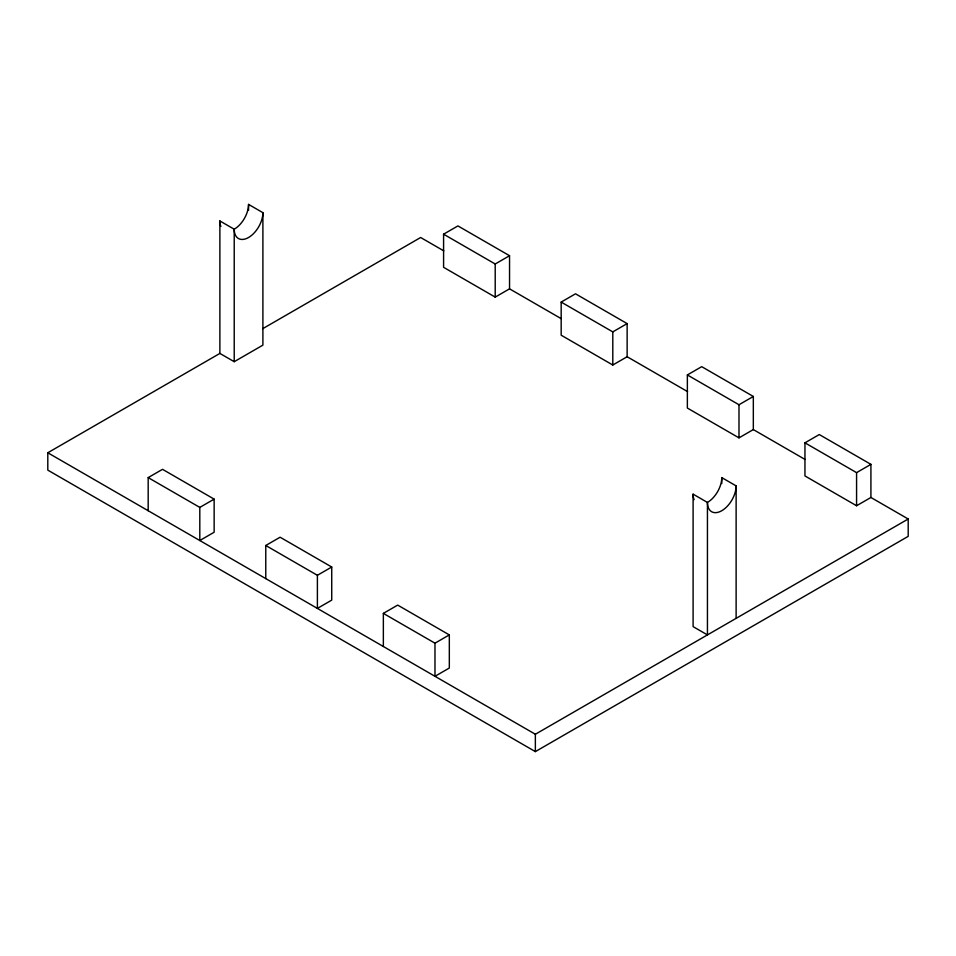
<?xml version="1.0" encoding="UTF-8"?>
<svg xmlns="http://www.w3.org/2000/svg" width="956" height="956" viewBox="0 0 956 956"><rect width="100%" height="100%" fill="white"/><g stroke="black" fill="none" stroke-linecap="round" stroke-linejoin="round"><path stroke-width="1.43" d="M870.916 497.479L870.916 464.353L819.292 434.55L804.952 442.831L804.952 475.945L856.576 505.748L870.916 497.479L908.2 519L908.2 536.352L535.36 751.607L47.8 470.125L47.8 452.762L219.88 353.421L234.22 361.691L262.9 345.14L262.9 212.674L248.56 204.393A20.279 11.711 -60 0 1 234.22 229.225L234.22 361.691M262.685 328.709L420.64 237.506L443.787 250.866M509.548 288.843L495.208 297.113L443.584 267.31L443.584 234.196L457.924 225.915L509.548 255.718L509.548 288.843L561.28 318.707M443.584 234.196L495.208 263.999L509.548 255.718M148.18 477.606L162.52 469.324L214.144 499.128L214.144 532.241L199.804 540.522L199.804 507.409L148.18 477.606L148.18 510.719M199.804 507.409L214.144 499.128M627.136 356.731L612.796 365.013L561.172 335.197L561.172 302.084L575.512 293.803L627.136 323.606L627.136 356.731L687.567 391.613M561.172 302.084L612.796 331.887L627.136 323.606M265.768 545.494L280.108 537.212L331.732 567.016L331.732 600.129L317.392 608.41L317.392 575.297L265.768 545.494L265.768 578.607M317.392 575.297L331.732 567.016M753.328 429.579L738.988 437.86L687.364 408.057L687.364 374.943L701.704 366.662L753.328 396.465L753.328 429.579L805.06 459.454M687.364 374.943L738.988 404.747L753.328 396.465M383.356 613.382L397.696 605.1L449.32 634.904L449.32 668.029L434.98 676.298L434.98 643.185L383.356 613.382L383.356 646.495M434.98 643.185L449.32 634.904M804.952 442.831L856.576 472.634L870.916 464.353M47.8 452.762L535.36 734.256L908.2 519M736.12 485.875A20.279 11.711 -60 0 1 721.78 510.719A20.279 11.711 -60 0 1 707.44 502.438L693.1 494.156L693.1 626.622L707.44 634.904L707.44 502.438A20.279 11.711 -60 0 0 721.78 477.606L736.12 485.875L736.12 618.353M219.88 353.421L219.88 220.944L234.22 229.225A20.279 11.711 -60 0 0 248.56 237.506A20.279 11.711 -60 0 0 262.9 212.674M856.576 472.634L856.576 505.748M738.988 404.747L738.988 437.86M721.78 477.606L721.78 483.557M612.796 331.887L612.796 365.013M535.36 734.256L535.36 751.607M495.208 263.999L495.208 297.113M248.56 204.393L248.56 210.344M220.884 226.464A20.279 11.711 -60 0 1 219.88 220.944M694.104 499.677A20.279 11.711 -60 0 1 693.1 494.156"/></g></svg>
